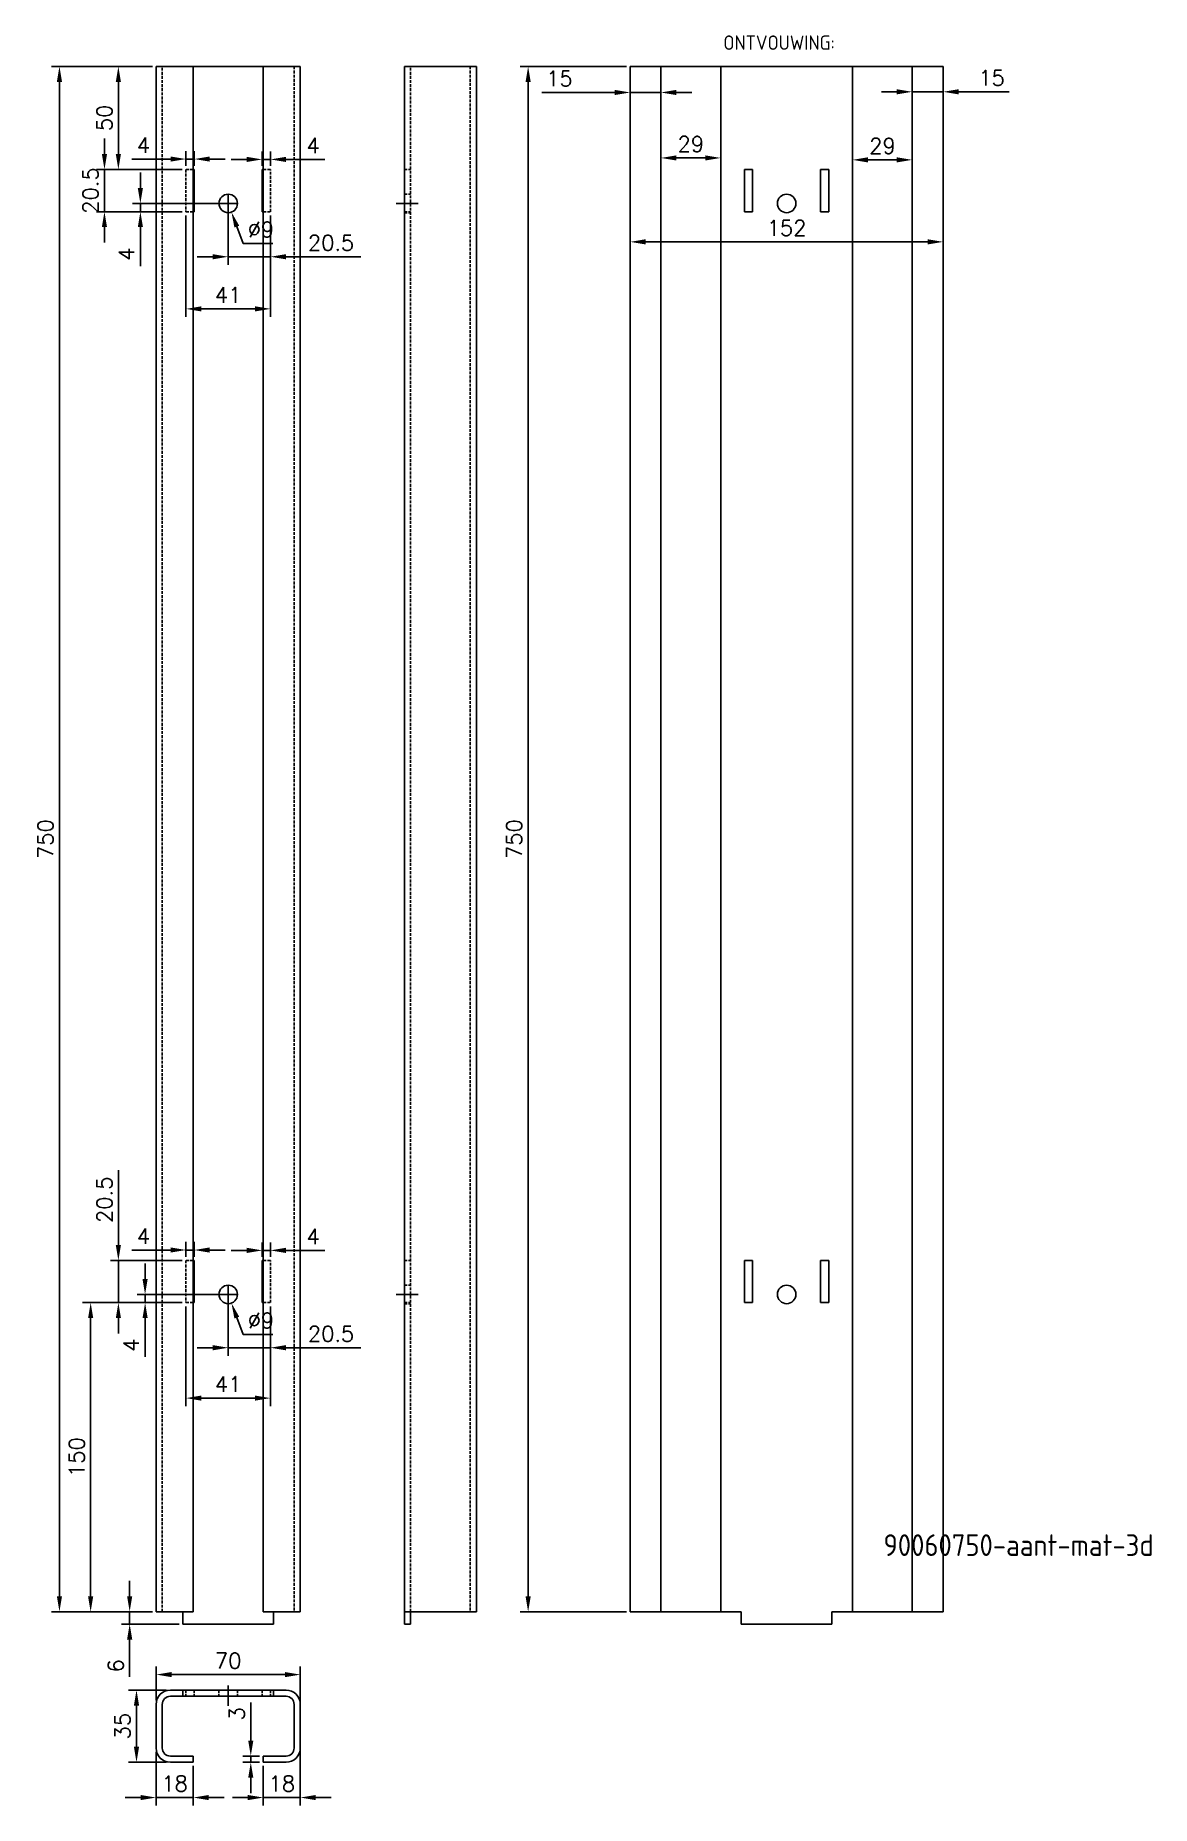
# Model space of a CAD drawing. Extents: x 3839 to 4381, y 406 to 1265.
import ezdxf

# ---------------------------------------------------------------- set-up
doc = ezdxf.new("R2010")
doc.units = 0
doc.linetypes.add('Aslijn', pattern=[28.575, 19.05, -3.175, 3.175, -3.175])
doc.linetypes.add('Streeplijn', pattern=[10, 7, -3])
doc.layers.get('DEFPOINTS').update_dxf_attribs({"linetype": 'CONTINUOUS'})
for name, color, linetype in [('50VOL', 13, 'CONTINUOUS'), ('70VOL', 5, 'CONTINUOUS'), ('7A', 4, 'Aslijn'), ('AM_3', 6, 'Streeplijn'), ('BRANDLIJN', 93, 'CONTINUOUS')]:
    doc.layers.add(name, color=color, linetype=linetype)
doc.styles.add('ROMANS', font='romans.shx')
doc.styles.get("Standard").update_dxf_attribs({"font": 'isocp.shx'})
doc.dimstyles.new('1_OP_03$0', dxfattribs={"dimscale": 3, "dimtxt": 2.5, "dimasz": 2.5, "dimexe": 1.3, "dimexo": 0.6, "dimgap": 1, "dimtad": 1, "dimdec": 1, "dimdsep": 46, "dimtxsty": 'ROMANS', "dimcen": -1.5, "dimclrd": 150, "dimclre": 150, "dimclrt": 5, "dimadec": 0, "dimazin": 0, "dimtfac": 1, "dimtdec": 1, "dimtmove": 0, "dimatfit": 3, "dimfxl": 0, "dimtolj": 1, "dimtzin": 0, "dimarcsym": 0})
doc.dimstyles.new('1_OP_03$3', dxfattribs={"dimscale": 3, "dimtxt": 2.5, "dimasz": 2.5, "dimexe": 1.3, "dimexo": 0.6, "dimgap": 1, "dimtad": 1, "dimtoh": 1, "dimdec": 1, "dimdsep": 46, "dimtxsty": 'ROMANS', "dimcen": -1.5, "dimclrd": 150, "dimclre": 150, "dimclrt": 5, "dimadec": 0, "dimazin": 0, "dimtfac": 1, "dimtdec": 1, "dimtofl": 0, "dimtmove": 0, "dimatfit": 0, "dimfxl": 0, "dimtolj": 1, "dimtzin": 0, "dimarcsym": 0})

# ---------------------------------------------------------------- blocks, each defined once
blk = doc.blocks.new('*D0')
at = {"layer": '70VOL', "color": 150, "lineweight": -2}
for p, q in [((3897.3, 457.2), (3897.3, 473.74)), ((3967.3, 457.2), (3967.3, 473.74)), ((3904.8, 469.84), (3959.8, 469.84))]:
    blk.add_line(p, q, dxfattribs=at)
at = {"layer": '70VOL', "color": 150}
for points in [[(3904.8, 471.09), (3904.8, 468.59), (3897.3, 469.84)], [(3959.8, 471.09), (3959.8, 468.59), (3967.3, 469.84)]]:
    blk.add_solid(points, dxfattribs=at)
at = {"layer": 'DEFPOINTS', "color": 0}
for p in [(3967.3, 469.84), (3897.3, 455.4), (3967.3, 455.4)]:
    blk.add_point(p, dxfattribs=at)
at = {"layer": '70VOL', "color": 5, "insert": (3932.3, 476.59), "char_height": 7.5, "attachment_point": 5, "style": 'ROMANS'}
blk.add_mtext('\\A1;70', dxfattribs=at)
blk = doc.blocks.new('*D1')
at = {"layer": '70VOL', "color": 150, "lineweight": -2}
for p, q in [((3902.4, 462.3), (3883.87, 462.3)), ((3887.77, 454.8), (3887.77, 434.8)), ((3902.4, 427.3), (3883.87, 427.3))]:
    blk.add_line(p, q, dxfattribs=at)
at = {"layer": '70VOL', "color": 150}
for points in [[(3886.52, 454.8), (3889.02, 454.8), (3887.77, 462.3)], [(3886.52, 434.8), (3889.02, 434.8), (3887.77, 427.3)]]:
    blk.add_solid(points, dxfattribs=at)
at = {"layer": 'DEFPOINTS', "color": 0}
for p in [(3904.2, 462.3), (3887.77, 427.3), (3904.2, 427.3)]:
    blk.add_point(p, dxfattribs=at)
at = {"layer": '70VOL', "color": 5, "insert": (3881.02, 444.8), "char_height": 7.5, "attachment_point": 5, "rotation": 90, "style": 'ROMANS'}
blk.add_mtext('\\A1;35', dxfattribs=at)
blk = doc.blocks.new('*D2')
at = {"layer": '70VOL', "color": 150, "lineweight": -2}
for p, q in [((3897.3, 432.4), (3897.3, 406.26)), ((3915.3, 425.5), (3915.3, 406.26)), ((3889.8, 410.16), (3882.3, 410.16)), ((3897.3, 410.16), (3915.3, 410.16)), ((3922.8, 410.16), (3930.3, 410.16))]:
    blk.add_line(p, q, dxfattribs=at)
at = {"layer": '70VOL', "color": 150}
for points in [[(3889.8, 411.41), (3889.8, 408.91), (3897.3, 410.16)], [(3922.8, 411.41), (3922.8, 408.91), (3915.3, 410.16)]]:
    blk.add_solid(points, dxfattribs=at)
at = {"layer": 'DEFPOINTS', "color": 0}
for p in [(3897.3, 434.2), (3915.3, 427.3), (3915.3, 410.16)]:
    blk.add_point(p, dxfattribs=at)
at = {"layer": '70VOL', "color": 5, "insert": (3906.3, 416.91), "char_height": 7.5, "attachment_point": 5, "style": 'ROMANS'}
blk.add_mtext('\\A1;18', dxfattribs=at)
blk = doc.blocks.new('*D3')
at = {"layer": '70VOL', "color": 150, "lineweight": -2}
for p, q in [((3967.3, 432.4), (3967.3, 406.26)), ((3949.3, 425.5), (3949.3, 406.26)), ((3941.8, 410.16), (3934.3, 410.16)), ((3949.3, 410.16), (3967.3, 410.16)), ((3974.8, 410.16), (3982.3, 410.16))]:
    blk.add_line(p, q, dxfattribs=at)
at = {"layer": '70VOL', "color": 150}
for points in [[(3941.8, 411.41), (3941.8, 408.91), (3949.3, 410.16)], [(3974.8, 411.41), (3974.8, 408.91), (3967.3, 410.16)]]:
    blk.add_solid(points, dxfattribs=at)
at = {"layer": 'DEFPOINTS', "color": 0}
for p in [(3967.3, 434.2), (3949.3, 427.3), (3967.3, 410.16)]:
    blk.add_point(p, dxfattribs=at)
at = {"layer": '70VOL', "color": 5, "insert": (3958.3, 416.91), "char_height": 7.5, "attachment_point": 5, "style": 'ROMANS'}
blk.add_mtext('\\A1;18', dxfattribs=at)
blk = doc.blocks.new('*D4')
at = {"layer": '70VOL', "color": 150, "lineweight": -2}
for p, q in [((3943.25, 437.8), (3943.25, 456.3)), ((3947.5, 430.3), (3939.35, 430.3)), ((3943.25, 427.3), (3943.25, 430.3)), ((3947.5, 427.3), (3939.35, 427.3)), ((3943.25, 419.8), (3943.25, 412.3))]:
    blk.add_line(p, q, dxfattribs=at)
at = {"layer": '70VOL', "color": 150}
for points in [[(3942, 437.8), (3944.5, 437.8), (3943.25, 430.3)], [(3942, 419.8), (3944.5, 419.8), (3943.25, 427.3)]]:
    blk.add_solid(points, dxfattribs=at)
at = {"layer": 'DEFPOINTS', "color": 0}
for p in [(3943.25, 430.3), (3949.3, 430.3), (3949.3, 427.3)]:
    blk.add_point(p, dxfattribs=at)
at = {"layer": '70VOL', "color": 5, "insert": (3936.5, 450.8), "char_height": 7.5, "attachment_point": 5, "rotation": 90, "style": 'ROMANS'}
blk.add_mtext('\\A1;3', dxfattribs=at)
blk = doc.blocks.new('*D5')
at = {"layer": '70VOL', "color": 150, "lineweight": -2}
for p, q in [((3932.3, 1179.35), (3932.3, 1188.35)), ((3927.8, 1183.85), (3936.8, 1183.85)), ((3936.47, 1172.6), (3939.5, 1164.41)), ((3939.5, 1164.41), (3953.93, 1164.41))]:
    blk.add_line(p, q, dxfattribs=at)
at = {"layer": '70VOL', "color": 150}
blk.add_solid([(3937.64, 1173.03), (3935.3, 1172.16), (3933.87, 1179.63)], dxfattribs=at)
at = {"layer": 'DEFPOINTS', "color": 0}
for p in [(3930.74, 1188.07), (3933.87, 1179.63)]:
    blk.add_point(p, dxfattribs=at)
at = {"layer": '70VOL', "color": 5, "insert": (3948.21, 1171.16), "char_height": 7.5, "attachment_point": 5, "style": 'ROMANS'}
blk.add_mtext('\\A1;∅9', dxfattribs=at)
blk = doc.blocks.new('*D6')
at = {"layer": '70VOL', "color": 150, "lineweight": -2}
for p, q in [((3932.3, 1182.05), (3932.3, 1154.08)), ((3952.8, 1178.05), (3952.8, 1154.08)), ((3924.8, 1157.98), (3917.3, 1157.98)), ((3932.3, 1157.98), (3952.8, 1157.98)), ((3960.3, 1157.98), (3996.66, 1157.98))]:
    blk.add_line(p, q, dxfattribs=at)
at = {"layer": '70VOL', "color": 150}
for points in [[(3924.8, 1159.23), (3924.8, 1156.73), (3932.3, 1157.98)], [(3960.3, 1159.23), (3960.3, 1156.73), (3952.8, 1157.98)]]:
    blk.add_solid(points, dxfattribs=at)
at = {"layer": 'DEFPOINTS', "color": 0}
for p in [(3932.3, 1183.85), (3952.8, 1179.85), (3952.8, 1157.98)]:
    blk.add_point(p, dxfattribs=at)
at = {"layer": '70VOL', "color": 5, "insert": (3982.23, 1164.73), "char_height": 7.5, "attachment_point": 5, "style": 'ROMANS'}
blk.add_mtext('\\A1;20.5', dxfattribs=at)
blk = doc.blocks.new('*D7')
at = {"layer": '70VOL', "color": 150, "lineweight": -2}
for p, q in [((3911.8, 1178.05), (3911.8, 1128.78)), ((3952.8, 1178.05), (3952.8, 1128.78)), ((3945.3, 1132.68), (3919.3, 1132.68))]:
    blk.add_line(p, q, dxfattribs=at)
at = {"layer": '70VOL', "color": 150}
for points in [[(3919.3, 1133.93), (3919.3, 1131.43), (3911.8, 1132.68)], [(3945.3, 1133.93), (3945.3, 1131.43), (3952.8, 1132.68)]]:
    blk.add_solid(points, dxfattribs=at)
at = {"layer": 'DEFPOINTS', "color": 0}
for p in [(3911.8, 1179.85), (3952.8, 1179.85), (3911.8, 1132.68)]:
    blk.add_point(p, dxfattribs=at)
at = {"layer": '70VOL', "color": 5, "insert": (3932.3, 1139.43), "char_height": 7.5, "attachment_point": 5, "style": 'ROMANS'}
blk.add_mtext('\\A1;41', dxfattribs=at)
blk = doc.blocks.new('*D8')
at = {"layer": '70VOL', "color": 150, "lineweight": -2}
for p, q in [((3904.3, 1205.4), (3885.45, 1205.4)), ((3911.8, 1202.15), (3911.8, 1209.3)), ((3915.8, 1205.4), (3911.8, 1205.4)), ((3915.8, 1202.15), (3915.8, 1209.3)), ((3923.3, 1205.4), (3930.8, 1205.4))]:
    blk.add_line(p, q, dxfattribs=at)
at = {"layer": '70VOL', "color": 150}
for points in [[(3904.3, 1206.65), (3904.3, 1204.15), (3911.8, 1205.4)], [(3923.3, 1206.65), (3923.3, 1204.15), (3915.8, 1205.4)]]:
    blk.add_solid(points, dxfattribs=at)
at = {"layer": 'DEFPOINTS', "color": 0}
for p in [(3911.8, 1205.4), (3911.8, 1200.35), (3915.8, 1200.35)]:
    blk.add_point(p, dxfattribs=at)
at = {"layer": '70VOL', "color": 5, "insert": (3891.13, 1212.15), "char_height": 7.5, "attachment_point": 5, "style": 'ROMANS'}
blk.add_mtext('\\A1;4', dxfattribs=at)
blk = doc.blocks.new('*D9')
at = {"layer": '70VOL', "color": 150, "lineweight": -2}
for p, q in [((3941.3, 1205.22), (3933.8, 1205.22)), ((3948.8, 1202.15), (3948.8, 1209.12)), ((3948.8, 1205.22), (3952.8, 1205.22)), ((3952.8, 1202.15), (3952.8, 1209.12)), ((3960.3, 1205.22), (3979.16, 1205.22))]:
    blk.add_line(p, q, dxfattribs=at)
at = {"layer": '70VOL', "color": 150}
for points in [[(3941.3, 1206.47), (3941.3, 1203.97), (3948.8, 1205.22)], [(3960.3, 1206.47), (3960.3, 1203.97), (3952.8, 1205.22)]]:
    blk.add_solid(points, dxfattribs=at)
at = {"layer": 'DEFPOINTS', "color": 0}
for p in [(3952.8, 1205.22), (3948.8, 1200.35), (3952.8, 1200.35)]:
    blk.add_point(p, dxfattribs=at)
at = {"layer": '70VOL', "color": 5, "insert": (3973.48, 1211.97), "char_height": 7.5, "attachment_point": 5, "style": 'ROMANS'}
blk.add_mtext('\\A1;4', dxfattribs=at)
blk = doc.blocks.new('*D10')
at = {"layer": '70VOL', "color": 150, "lineweight": -2}
for p, q in [((3872.22, 1207.85), (3872.22, 1215.35)), ((3910, 1200.35), (3868.32, 1200.35)), ((3872.22, 1179.85), (3872.22, 1200.35)), ((3910, 1179.85), (3868.32, 1179.85)), ((3872.22, 1172.35), (3872.22, 1164.85))]:
    blk.add_line(p, q, dxfattribs=at)
at = {"layer": '70VOL', "color": 150}
for points in [[(3870.97, 1207.85), (3873.47, 1207.85), (3872.22, 1200.35)], [(3870.97, 1172.35), (3873.47, 1172.35), (3872.22, 1179.85)]]:
    blk.add_solid(points, dxfattribs=at)
at = {"layer": 'DEFPOINTS', "color": 0}
for p in [(3872.22, 1200.35), (3911.8, 1200.35), (3911.8, 1179.85)]:
    blk.add_point(p, dxfattribs=at)
at = {"layer": '70VOL', "color": 5, "insert": (3865.47, 1190.1), "char_height": 7.5, "attachment_point": 5, "rotation": 90, "style": 'ROMANS'}
blk.add_mtext('\\A1;20.5', dxfattribs=at)
blk = doc.blocks.new('*D11')
at = {"layer": '70VOL', "color": 150, "lineweight": -2}
for p, q in [((3889.65, 1191.35), (3889.65, 1198.85)), ((3930.5, 1183.85), (3885.75, 1183.85)), ((3910, 1179.85), (3885.75, 1179.85)), ((3889.65, 1183.85), (3889.65, 1179.85)), ((3889.65, 1172.35), (3889.65, 1153.49))]:
    blk.add_line(p, q, dxfattribs=at)
at = {"layer": '70VOL', "color": 150}
for points in [[(3888.4, 1191.35), (3890.9, 1191.35), (3889.65, 1183.85)], [(3888.4, 1172.35), (3890.9, 1172.35), (3889.65, 1179.85)]]:
    blk.add_solid(points, dxfattribs=at)
at = {"layer": 'DEFPOINTS', "color": 0}
for p in [(3889.65, 1179.85), (3911.8, 1179.85), (3932.3, 1183.85)]:
    blk.add_point(p, dxfattribs=at)
at = {"layer": '70VOL', "color": 5, "insert": (3882.9, 1159.17), "char_height": 7.5, "attachment_point": 5, "rotation": 90, "style": 'ROMANS'}
blk.add_mtext('\\A1;4', dxfattribs=at)
blk = doc.blocks.new('*D12')
at = {"layer": '70VOL', "color": 150, "lineweight": -2}
for p, q in [((3927.8, 654.35), (3936.8, 654.35)), ((3932.3, 649.85), (3932.3, 658.85)), ((3936.47, 643.1), (3939.5, 634.91)), ((3939.5, 634.91), (3953.93, 634.91))]:
    blk.add_line(p, q, dxfattribs=at)
at = {"layer": '70VOL', "color": 150}
blk.add_solid([(3937.64, 643.53), (3935.3, 642.66), (3933.87, 650.13)], dxfattribs=at)
at = {"layer": 'DEFPOINTS', "color": 0}
for p in [(3930.74, 658.57), (3933.87, 650.13)]:
    blk.add_point(p, dxfattribs=at)
at = {"layer": '70VOL', "color": 5, "insert": (3948.21, 641.66), "char_height": 7.5, "attachment_point": 5, "style": 'ROMANS'}
blk.add_mtext('\\A1;∅9', dxfattribs=at)
blk = doc.blocks.new('*D13')
at = {"layer": '70VOL', "color": 150, "lineweight": -2}
for p, q in [((3932.3, 652.55), (3932.3, 624.58)), ((3952.8, 648.55), (3952.8, 624.58)), ((3924.8, 628.48), (3917.3, 628.48)), ((3932.3, 628.48), (3952.8, 628.48)), ((3960.3, 628.48), (3996.66, 628.48))]:
    blk.add_line(p, q, dxfattribs=at)
at = {"layer": '70VOL', "color": 150}
for points in [[(3924.8, 629.73), (3924.8, 627.23), (3932.3, 628.48)], [(3960.3, 629.73), (3960.3, 627.23), (3952.8, 628.48)]]:
    blk.add_solid(points, dxfattribs=at)
at = {"layer": 'DEFPOINTS', "color": 0}
for p in [(3932.3, 654.35), (3952.8, 650.35), (3952.8, 628.48)]:
    blk.add_point(p, dxfattribs=at)
at = {"layer": '70VOL', "color": 5, "insert": (3982.23, 635.23), "char_height": 7.5, "attachment_point": 5, "style": 'ROMANS'}
blk.add_mtext('\\A1;20.5', dxfattribs=at)
blk = doc.blocks.new('*D14')
at = {"layer": '70VOL', "color": 150, "lineweight": -2}
for p, q in [((3911.8, 648.55), (3911.8, 600.13)), ((3952.8, 648.55), (3952.8, 600.13)), ((3945.3, 604.03), (3919.3, 604.03))]:
    blk.add_line(p, q, dxfattribs=at)
at = {"layer": '70VOL', "color": 150}
for points in [[(3919.3, 605.28), (3919.3, 602.78), (3911.8, 604.03)], [(3945.3, 605.28), (3945.3, 602.78), (3952.8, 604.03)]]:
    blk.add_solid(points, dxfattribs=at)
at = {"layer": 'DEFPOINTS', "color": 0}
for p in [(3911.8, 650.35), (3952.8, 650.35), (3911.8, 604.03)]:
    blk.add_point(p, dxfattribs=at)
at = {"layer": '70VOL', "color": 5, "insert": (3932.3, 610.78), "char_height": 7.5, "attachment_point": 5, "style": 'ROMANS'}
blk.add_mtext('\\A1;41', dxfattribs=at)
blk = doc.blocks.new('*D15')
at = {"layer": '70VOL', "color": 150, "lineweight": -2}
for p, q in [((3911.8, 672.65), (3911.8, 679.8)), ((3915.8, 672.65), (3915.8, 679.8)), ((3904.3, 675.9), (3885.45, 675.9)), ((3915.8, 675.9), (3911.8, 675.9)), ((3923.3, 675.9), (3930.8, 675.9))]:
    blk.add_line(p, q, dxfattribs=at)
at = {"layer": '70VOL', "color": 150}
for points in [[(3904.3, 677.15), (3904.3, 674.65), (3911.8, 675.9)], [(3923.3, 677.15), (3923.3, 674.65), (3915.8, 675.9)]]:
    blk.add_solid(points, dxfattribs=at)
at = {"layer": 'DEFPOINTS', "color": 0}
for p in [(3911.8, 675.9), (3911.8, 670.85), (3915.8, 670.85)]:
    blk.add_point(p, dxfattribs=at)
at = {"layer": '70VOL', "color": 5, "insert": (3891.13, 682.65), "char_height": 7.5, "attachment_point": 5, "style": 'ROMANS'}
blk.add_mtext('\\A1;4', dxfattribs=at)
blk = doc.blocks.new('*D16')
at = {"layer": '70VOL', "color": 150, "lineweight": -2}
for p, q in [((3948.8, 672.65), (3948.8, 679.62)), ((3952.8, 672.65), (3952.8, 679.62)), ((3941.3, 675.72), (3933.8, 675.72)), ((3948.8, 675.72), (3952.8, 675.72)), ((3960.3, 675.72), (3979.16, 675.72))]:
    blk.add_line(p, q, dxfattribs=at)
at = {"layer": '70VOL', "color": 150}
for points in [[(3941.3, 676.97), (3941.3, 674.47), (3948.8, 675.72)], [(3960.3, 676.97), (3960.3, 674.47), (3952.8, 675.72)]]:
    blk.add_solid(points, dxfattribs=at)
at = {"layer": 'DEFPOINTS', "color": 0}
for p in [(3948.8, 670.85), (3952.8, 675.72), (3952.8, 670.85)]:
    blk.add_point(p, dxfattribs=at)
at = {"layer": '70VOL', "color": 5, "insert": (3973.48, 682.47), "char_height": 7.5, "attachment_point": 5, "style": 'ROMANS'}
blk.add_mtext('\\A1;4', dxfattribs=at)
blk = doc.blocks.new('*D17')
at = {"layer": '70VOL', "color": 150, "lineweight": -2}
for p, q in [((3878.97, 678.35), (3878.97, 714.71)), ((3910, 670.85), (3875.07, 670.85)), ((3878.97, 650.35), (3878.97, 670.85)), ((3910, 650.35), (3875.07, 650.35)), ((3878.97, 642.85), (3878.97, 635.35))]:
    blk.add_line(p, q, dxfattribs=at)
at = {"layer": '70VOL', "color": 150}
for points in [[(3877.72, 678.35), (3880.22, 678.35), (3878.97, 670.85)], [(3877.72, 642.85), (3880.22, 642.85), (3878.97, 650.35)]]:
    blk.add_solid(points, dxfattribs=at)
at = {"layer": 'DEFPOINTS', "color": 0}
for p in [(3878.97, 670.85), (3911.8, 670.85), (3911.8, 650.35)]:
    blk.add_point(p, dxfattribs=at)
at = {"layer": '70VOL', "color": 5, "insert": (3872.22, 700.28), "char_height": 7.5, "attachment_point": 5, "rotation": 90, "style": 'ROMANS'}
blk.add_mtext('\\A1;20.5', dxfattribs=at)
blk = doc.blocks.new('*D18')
at = {"layer": '70VOL', "color": 150, "lineweight": -2}
for p, q in [((3891.94, 661.85), (3891.94, 669.35)), ((3930.5, 654.35), (3888.04, 654.35)), ((3891.94, 654.35), (3891.94, 650.35)), ((3910, 650.35), (3888.04, 650.35)), ((3891.94, 642.85), (3891.94, 623.99))]:
    blk.add_line(p, q, dxfattribs=at)
at = {"layer": '70VOL', "color": 150}
for points in [[(3890.69, 661.85), (3893.19, 661.85), (3891.94, 654.35)], [(3890.69, 642.85), (3893.19, 642.85), (3891.94, 650.35)]]:
    blk.add_solid(points, dxfattribs=at)
at = {"layer": 'DEFPOINTS', "color": 0}
for p in [(3932.3, 654.35), (3891.94, 650.35), (3911.8, 650.35)]:
    blk.add_point(p, dxfattribs=at)
at = {"layer": '70VOL', "color": 5, "insert": (3885.19, 629.67), "char_height": 7.5, "attachment_point": 5, "rotation": 90, "style": 'ROMANS'}
blk.add_mtext('\\A1;4', dxfattribs=at)
blk = doc.blocks.new('*D19')
at = {"layer": '70VOL', "color": 150, "lineweight": -2}
for p, q in [((3884.45, 507.85), (3884.45, 515.35)), ((3895.5, 500.35), (3880.55, 500.35)), ((3884.45, 500.35), (3884.45, 494.35)), ((3908.5, 494.35), (3880.55, 494.35)), ((3884.45, 486.85), (3884.45, 468.71))]:
    blk.add_line(p, q, dxfattribs=at)
at = {"layer": '70VOL', "color": 150}
for points in [[(3883.2, 507.85), (3885.7, 507.85), (3884.45, 500.35)], [(3883.2, 486.85), (3885.7, 486.85), (3884.45, 494.35)]]:
    blk.add_solid(points, dxfattribs=at)
at = {"layer": 'DEFPOINTS', "color": 0}
for p in [(3897.3, 500.35), (3884.45, 494.35), (3910.3, 494.35)]:
    blk.add_point(p, dxfattribs=at)
at = {"layer": '70VOL', "color": 5, "insert": (3877.7, 474.03), "char_height": 7.5, "attachment_point": 5, "rotation": 90, "style": 'ROMANS'}
blk.add_mtext('\\A1;6', dxfattribs=at)
blk = doc.blocks.new('*D20')
at = {"layer": '70VOL', "color": 150, "lineweight": -2}
for p, q in [((3895.5, 1250.35), (3846.46, 1250.35)), ((3850.36, 507.85), (3850.36, 1242.85)), ((3895.5, 500.35), (3846.46, 500.35))]:
    blk.add_line(p, q, dxfattribs=at)
at = {"layer": '70VOL', "color": 150}
for points in [[(3849.11, 1242.85), (3851.61, 1242.85), (3850.36, 1250.35)], [(3849.11, 507.85), (3851.61, 507.85), (3850.36, 500.35)]]:
    blk.add_solid(points, dxfattribs=at)
at = {"layer": 'DEFPOINTS', "color": 0}
for p in [(3850.36, 1250.35), (3897.3, 1250.35), (3897.3, 500.35)]:
    blk.add_point(p, dxfattribs=at)
at = {"layer": '70VOL', "color": 5, "insert": (3843.61, 875.35), "char_height": 7.5, "attachment_point": 5, "rotation": 90, "style": 'ROMANS'}
blk.add_mtext('\\A1;750', dxfattribs=at)
blk = doc.blocks.new('*D21')
at = {"layer": '70VOL', "color": 150, "lineweight": -2}
for p, q in [((3910, 650.35), (3861.61, 650.35)), ((3865.51, 507.85), (3865.51, 642.85)), ((3895.5, 500.35), (3861.61, 500.35))]:
    blk.add_line(p, q, dxfattribs=at)
at = {"layer": '70VOL', "color": 150}
for points in [[(3864.26, 642.85), (3866.76, 642.85), (3865.51, 650.35)], [(3864.26, 507.85), (3866.76, 507.85), (3865.51, 500.35)]]:
    blk.add_solid(points, dxfattribs=at)
at = {"layer": 'DEFPOINTS', "color": 0}
for p in [(3865.51, 650.35), (3911.8, 650.35), (3897.3, 500.35)]:
    blk.add_point(p, dxfattribs=at)
at = {"layer": '70VOL', "color": 5, "insert": (3858.76, 575.35), "char_height": 7.5, "attachment_point": 5, "rotation": 90, "style": 'ROMANS'}
blk.add_mtext('\\A1;150', dxfattribs=at)
blk = doc.blocks.new('*D22')
at = {"layer": '70VOL', "color": 150, "lineweight": -2}
for p, q in [((3895.5, 1250.35), (3875.07, 1250.35)), ((3878.97, 1207.85), (3878.97, 1242.85)), ((3910, 1200.35), (3875.07, 1200.35))]:
    blk.add_line(p, q, dxfattribs=at)
at = {"layer": '70VOL', "color": 150}
for points in [[(3877.72, 1242.85), (3880.22, 1242.85), (3878.97, 1250.35)], [(3877.72, 1207.85), (3880.22, 1207.85), (3878.97, 1200.35)]]:
    blk.add_solid(points, dxfattribs=at)
at = {"layer": 'DEFPOINTS', "color": 0}
for p in [(3878.97, 1250.35), (3897.3, 1250.35), (3911.8, 1200.35)]:
    blk.add_point(p, dxfattribs=at)
at = {"layer": '70VOL', "color": 5, "insert": (3872.22, 1225.35), "char_height": 7.5, "attachment_point": 5, "rotation": 90, "style": 'ROMANS'}
blk.add_mtext('\\A1;50', dxfattribs=at)
blk = doc.blocks.new('*D23')
at = {"layer": '70VOL', "color": 150, "lineweight": -2}
for p, q in [((4127.38, 1248.55), (4127.38, 1233.81)), ((4142.38, 1248.55), (4142.38, 1233.81)), ((4119.88, 1237.71), (4084.53, 1237.71)), ((4142.38, 1237.71), (4127.38, 1237.71)), ((4149.88, 1237.71), (4157.38, 1237.71))]:
    blk.add_line(p, q, dxfattribs=at)
at = {"layer": '70VOL', "color": 150}
for points in [[(4119.88, 1238.96), (4119.88, 1236.46), (4127.38, 1237.71)], [(4149.88, 1238.96), (4149.88, 1236.46), (4142.38, 1237.71)]]:
    blk.add_solid(points, dxfattribs=at)
at = {"layer": 'DEFPOINTS', "color": 0}
for p in [(4127.38, 1250.35), (4142.38, 1250.35), (4142.38, 1237.71)]:
    blk.add_point(p, dxfattribs=at)
at = {"layer": '70VOL', "color": 5, "insert": (4093.07, 1244.46), "char_height": 7.5, "attachment_point": 5, "style": 'ROMANS'}
blk.add_mtext('\\A1;15', dxfattribs=at)
blk = doc.blocks.new('*D25')
at = {"layer": '70VOL', "color": 150, "lineweight": -2}
for p, q in [((4264.39, 1248.55), (4264.39, 1234.13)), ((4279.4, 1248.55), (4279.4, 1234.13)), ((4256.89, 1238.03), (4249.39, 1238.03)), ((4264.39, 1238.03), (4279.4, 1238.03)), ((4286.9, 1238.03), (4311.47, 1238.03))]:
    blk.add_line(p, q, dxfattribs=at)
at = {"layer": '70VOL', "color": 150}
for points in [[(4256.89, 1239.28), (4256.89, 1236.78), (4264.39, 1238.03)], [(4286.9, 1239.28), (4286.9, 1236.78), (4279.4, 1238.03)]]:
    blk.add_solid(points, dxfattribs=at)
at = {"layer": 'DEFPOINTS', "color": 0}
for p in [(4264.39, 1250.35), (4279.4, 1250.35), (4264.39, 1238.03)]:
    blk.add_point(p, dxfattribs=at)
at = {"layer": '70VOL', "color": 5, "insert": (4302.93, 1244.78), "char_height": 7.5, "attachment_point": 5, "style": 'ROMANS'}
blk.add_mtext('\\A1;15', dxfattribs=at)
blk = doc.blocks.new('*D27')
at = {"layer": '70VOL', "color": 150, "lineweight": -2}
for p, q in [((4127.38, 1248.55), (4127.38, 1161.31)), ((4279.4, 1248.55), (4279.4, 1161.31)), ((4271.9, 1165.21), (4134.88, 1165.21))]:
    blk.add_line(p, q, dxfattribs=at)
at = {"layer": '70VOL', "color": 150}
for points in [[(4134.88, 1166.46), (4134.88, 1163.96), (4127.38, 1165.21)], [(4271.9, 1166.46), (4271.9, 1163.96), (4279.4, 1165.21)]]:
    blk.add_solid(points, dxfattribs=at)
at = {"layer": 'DEFPOINTS', "color": 0}
for p in [(4127.38, 1250.35), (4279.4, 1250.35), (4127.38, 1165.21)]:
    blk.add_point(p, dxfattribs=at)
at = {"layer": '70VOL', "color": 5, "insert": (4203.39, 1171.96), "char_height": 7.5, "attachment_point": 5, "style": 'ROMANS'}
blk.add_mtext('\\A1;152', dxfattribs=at)
blk = doc.blocks.new('*D28')
at = {"layer": '70VOL', "color": 150, "lineweight": -2}
for p, q in [((4125.58, 1250.35), (4074, 1250.35)), ((4077.9, 1242.85), (4077.9, 507.85)), ((4125.58, 500.35), (4074, 500.35))]:
    blk.add_line(p, q, dxfattribs=at)
at = {"layer": '70VOL', "color": 150}
for points in [[(4076.65, 1242.85), (4079.15, 1242.85), (4077.9, 1250.35)], [(4076.65, 507.85), (4079.15, 507.85), (4077.9, 500.35)]]:
    blk.add_solid(points, dxfattribs=at)
at = {"layer": 'DEFPOINTS', "color": 0}
for p in [(4127.38, 1250.35), (4077.9, 500.35), (4127.38, 500.35)]:
    blk.add_point(p, dxfattribs=at)
at = {"layer": '70VOL', "color": 5, "insert": (4071.15, 875.35), "char_height": 7.5, "attachment_point": 5, "rotation": 90, "style": 'ROMANS'}
blk.add_mtext('\\A1;750', dxfattribs=at)
blk = doc.blocks.new('*D32')
at = {"layer": '70VOL', "color": 150, "lineweight": -2}
for p, q in [((4142.38, 1246.75), (4142.38, 1202.03)), ((4171.39, 1248.55), (4171.39, 1202.03)), ((4149.88, 1205.93), (4163.89, 1205.93))]:
    blk.add_line(p, q, dxfattribs=at)
at = {"layer": '70VOL', "color": 150}
for points in [[(4149.88, 1207.18), (4149.88, 1204.68), (4142.38, 1205.93)], [(4163.89, 1207.18), (4163.89, 1204.68), (4171.39, 1205.93)]]:
    blk.add_solid(points, dxfattribs=at)
at = {"layer": 'DEFPOINTS', "color": 0}
for p in [(4142.38, 1248.55), (4171.39, 1250.35), (4171.39, 1205.93)]:
    blk.add_point(p, dxfattribs=at)
at = {"layer": '70VOL', "color": 5, "insert": (4156.88, 1212.68), "char_height": 7.5, "attachment_point": 5, "style": 'ROMANS'}
blk.add_mtext('\\A1;29', dxfattribs=at)
blk = doc.blocks.new('*D33')
at = {"layer": '70VOL', "color": 150, "lineweight": -2}
for p, q in [((4235.39, 1248.55), (4235.39, 1201.1)), ((4264.39, 1246.75), (4264.39, 1201.1)), ((4242.89, 1205), (4256.89, 1205))]:
    blk.add_line(p, q, dxfattribs=at)
at = {"layer": '70VOL', "color": 150}
for points in [[(4242.89, 1206.25), (4242.89, 1203.75), (4235.39, 1205)], [(4256.89, 1206.25), (4256.89, 1203.75), (4264.39, 1205)]]:
    blk.add_solid(points, dxfattribs=at)
at = {"layer": 'DEFPOINTS', "color": 0}
for p in [(4235.39, 1250.35), (4264.39, 1248.55), (4264.39, 1205)]:
    blk.add_point(p, dxfattribs=at)
at = {"layer": '70VOL', "color": 5, "insert": (4249.89, 1211.75), "char_height": 7.5, "attachment_point": 5, "style": 'ROMANS'}
blk.add_mtext('\\A1;29', dxfattribs=at)

msp = doc.modelspace()

# ---------------------------------------------------------------- linework, layer by layer
at = {"layer": '50VOL', "ltscale": 0.2}
for p, q in [((3897.3, 1250.35), (3897.3, 500.35)), ((3900.31, 1250.35), (3897.3, 1250.35)), ((3915.3, 1250.35), (3900.31, 1250.35)), ((3949.3, 1250.35), (3915.3, 1250.35)), ((3915.3, 500.35), (3915.3, 1250.35)), ((3964.3, 1250.35), (3949.3, 1250.35)), ((3949.3, 1250.35), (3949.3, 500.35)), ((3964.3, 1250.35), (3967.3, 1250.35)), ((3967.3, 500.35), (3967.3, 1250.35)), ((4017.82, 1250.35), (4017.82, 500.35)), ((4020.82, 1250.35), (4017.82, 1250.35)), ((4049.82, 1250.35), (4020.82, 1250.35)), ((4052.82, 1250.35), (4049.82, 1250.35)), ((4052.82, 500.35), (4052.82, 1250.35)), ((4127.38, 500.35), (4127.38, 1250.35)), ((4127.38, 1250.35), (4279.4, 1250.35)), ((4127.38, 1250.35), (4279.4, 1250.35)), ((4142.38, 500.35), (4142.38, 1250.35)), ((4171.39, 500.35), (4171.39, 1250.35)), ((4235.39, 1250.35), (4235.39, 500.35)), ((4264.39, 1250.35), (4264.39, 500.35)), ((4279.4, 1250.35), (4279.4, 500.35)), ((3915.8, 1200.35), (3915.3, 1200.35)), ((3915.8, 1179.85), (3915.8, 1200.35)), ((3948.8, 1200.38), (3948.8, 1179.85)), ((3949.3, 1200.38), (3948.8, 1200.38)), ((4186.89, 1200.38), (4182.89, 1200.38)), ((4182.89, 1200.38), (4182.89, 1179.85)), ((4186.89, 1179.85), (4186.89, 1200.38)), ((4223.89, 1200.35), (4219.89, 1200.35)), ((4219.89, 1200.35), (4219.89, 1179.85)), ((4223.89, 1179.85), (4223.89, 1200.35)), ((3915.3, 1179.85), (3915.8, 1179.85)), ((3948.8, 1179.85), (3949.3, 1179.85)), ((4182.89, 1179.85), (4186.89, 1179.85)), ((4219.89, 1179.85), (4223.89, 1179.85)), ((3915.8, 670.85), (3915.3, 670.85)), ((3915.8, 650.35), (3915.8, 670.85)), ((3949.3, 670.85), (3948.8, 670.85)), ((3948.8, 670.85), (3948.8, 650.35)), ((4182.89, 670.85), (4182.89, 650.35)), ((4186.89, 670.85), (4182.89, 670.85)), ((4186.89, 650.35), (4186.89, 670.85)), ((4223.89, 670.85), (4219.89, 670.85)), ((4219.89, 670.85), (4219.89, 650.35)), ((4223.89, 650.35), (4223.89, 670.85)), ((3915.3, 650.35), (3915.8, 650.35)), ((3948.8, 650.35), (3949.3, 650.35)), ((4182.89, 650.35), (4186.89, 650.35)), ((4219.89, 650.35), (4223.89, 650.35)), ((3900.31, 500.35), (3897.3, 500.35)), ((3900.31, 500.35), (3915.3, 500.35)), ((3910.3, 500.35), (3910.3, 494.35)), ((3949.3, 500.35), (3964.3, 500.35)), ((3954.3, 494.35), (3954.3, 500.35)), ((3964.3, 500.35), (3967.3, 500.35)), ((4020.82, 500.35), (4017.82, 500.35)), ((4017.82, 494.35), (4017.82, 500.35)), ((4020.82, 500.35), (4049.82, 500.35)), ((4020.82, 500.35), (4020.82, 494.35)), ((4052.82, 500.35), (4049.82, 500.35)), ((4181.39, 500.35), (4127.38, 500.35)), ((4181.39, 494.35), (4181.39, 500.35)), ((4279.4, 500.35), (4225.39, 500.35)), ((4225.39, 500.35), (4225.39, 494.35)), ((3910.3, 494.35), (3954.3, 494.35)), ((4017.82, 494.35), (4020.82, 494.35)), ((4225.39, 494.35), (4181.39, 494.35)), ((3897.3, 455.4), (3897.3, 434.2)), ((3900.3, 455.4), (3900.3, 434.2)), ((3910.3, 462.3), (3904.2, 462.3)), ((3904.2, 459.3), (3910.3, 459.3)), ((3954.3, 462.3), (3910.3, 462.3)), ((3910.3, 462.3), (3910.3, 459.3)), ((3910.3, 459.3), (3954.3, 459.3)), ((3960.4, 462.3), (3954.3, 462.3)), ((3954.3, 462.3), (3954.3, 459.3)), ((3954.3, 459.3), (3960.4, 459.3)), ((3964.3, 434.2), (3964.3, 455.4)), ((3967.3, 434.2), (3967.3, 455.4)), ((3904.2, 430.3), (3915.3, 430.3)), ((3915.3, 430.3), (3915.3, 427.3)), ((3949.3, 430.3), (3960.4, 430.3)), ((3949.3, 430.3), (3949.3, 427.3)), ((3904.2, 427.3), (3915.3, 427.3)), ((3949.3, 427.3), (3960.4, 427.3))]:
    msp.add_line(p, q, dxfattribs=at)
for centre in [(3932.3, 1183.85), (4203.39, 1183.85), (3932.3, 654.35), (4203.39, 654.35)]:
    msp.add_circle(centre, 4.5, dxfattribs=at)
for centre, radius, start, end in [((3904.2, 455.4), 6.9, 90, 180), ((3904.2, 455.4), 3.9, 90, 180), ((3960.4, 455.4), 6.9, 0, 90), ((3960.4, 455.4), 3.9, 0, 90), ((3904.2, 434.2), 6.9, 180, 270), ((3904.2, 434.2), 3.9, 180, 270), ((3960.4, 434.2), 3.9, 270, 0), ((3960.4, 434.2), 6.9, 270, 0)]:
    msp.add_arc(centre, radius, start, end, dxfattribs=at)
at = {"layer": '7A'}
for p, q in [((4013.86, 1183.85), (4024.58, 1183.85)), ((4013.86, 654.35), (4024.58, 654.35)), ((3932.3, 464.49), (3932.3, 454.72))]:
    msp.add_line(p, q, dxfattribs=at)
at = {"layer": 'AM_3', "ltscale": 0.2}
for p, q in [((3900.3, 500.35), (3900.3, 1250.35)), ((3964.3, 1250.35), (3964.3, 500.35)), ((4020.82, 500.35), (4020.82, 1250.35)), ((4049.82, 1250.35), (4049.82, 500.35)), ((3911.8, 1200.35), (3911.8, 1179.85)), ((3915.3, 1200.35), (3911.8, 1200.35)), ((3952.8, 1200.38), (3949.3, 1200.38)), ((3952.8, 1179.85), (3952.8, 1200.38)), ((4017.82, 1200.38), (4020.82, 1200.38)), ((4017.82, 1200.35), (4020.82, 1200.35)), ((4017.82, 1188.35), (4020.82, 1188.35)), ((3911.8, 1179.85), (3915.3, 1179.85)), ((3949.3, 1179.85), (3952.8, 1179.85)), ((4017.82, 1179.85), (4020.82, 1179.85)), ((4017.82, 1179.35), (4020.82, 1179.35)), ((3911.8, 670.85), (3911.8, 650.35)), ((3915.3, 670.85), (3911.8, 670.85)), ((3952.8, 670.85), (3949.3, 670.85)), ((3952.8, 650.35), (3952.8, 670.85)), ((4017.82, 670.85), (4020.82, 670.85)), ((4017.82, 658.85), (4020.82, 658.85)), ((3911.8, 650.35), (3915.3, 650.35)), ((3949.3, 650.35), (3952.8, 650.35)), ((4017.82, 650.35), (4020.82, 650.35)), ((4017.82, 649.85), (4020.82, 649.85)), ((3911.8, 462.3), (3911.8, 459.3)), ((3915.8, 462.3), (3915.8, 459.3)), ((3927.8, 462.3), (3927.8, 459.3)), ((3936.8, 462.3), (3936.8, 459.3)), ((3948.8, 462.3), (3948.8, 459.3)), ((3952.8, 462.3), (3952.8, 459.3))]:
    msp.add_line(p, q, dxfattribs=at)

# ---------------------------------------------------------------- texts
at = {"layer": '70VOL', "ltscale": 0.2}
msp.add_text('ONTVOUWING:', height=7, dxfattribs=at).set_placement((4172.7, 1258.39, 10.81))
at = {"layer": 'BRANDLIJN', "ltscale": 0.2}
msp.add_text('90060750-aant-mat-3d', height=10.5, dxfattribs=at).set_placement((4250.41, 527.42, 16.21))

# ---------------------------------------------------------------- dimensions: what is measured, and where the dimension line sits
at = {"layer": '70VOL'}
for base, p1, p2, picture, middle in [((3850.36, 1250.35), (3897.3, 500.35), (3897.3, 1250.35), '*D20', (3843.61, 875.35)), ((3878.97, 1250.35), (3911.8, 1200.35), (3897.3, 1250.35), '*D22', (3872.22, 1225.35)), ((4077.9, 500.35), (4127.38, 1250.35), (4127.38, 500.35), '*D28', (4071.15, 875.35)), ((3878.97, 670.85), (3911.8, 650.35), (3911.8, 670.85), '*D17', (3872.22, 700.28)), ((3891.94, 650.35), (3932.3, 654.35), (3911.8, 650.35), '*D18', (3885.19, 629.67)), ((3865.51, 650.35), (3897.3, 500.35), (3911.8, 650.35), '*D21', (3858.76, 575.35)), ((3884.45, 494.35), (3897.3, 500.35), (3910.3, 494.35), '*D19', (3877.7, 474.03)), ((3887.77, 427.3), (3904.2, 462.3), (3904.2, 427.3), '*D1', (3881.02, 444.8)), ((3943.25, 430.3), (3949.3, 427.3), (3949.3, 430.3), '*D4', (3936.5, 450.8))]:
    dim = msp.add_linear_dim(base=base, p1=p1, p2=p2, angle=90, dimstyle='1_OP_03$0', dxfattribs=at)
    dim.commit()
    dim.dimension.update_dxf_attribs({"geometry": picture, "text_midpoint": middle})
for base, p1, p2, picture, middle in [((4142.38, 1237.71), (4127.38, 1250.35), (4142.38, 1250.35), '*D23', (4093.07, 1237.71)), ((4264.39, 1238.03), (4279.4, 1250.35), (4264.39, 1250.35), '*D25', (4302.93, 1238.03))]:
    dim = msp.add_linear_dim(base=base, p1=p1, p2=p2, dimstyle='1_OP_03$0', dxfattribs=at)
    dim.commit()
    dim.dimension.update_dxf_attribs({"geometry": picture, "text_midpoint": middle, "dimtype": 160})
for base, p1, p2, picture, middle in [((4127.38, 1165.21), (4279.4, 1250.35), (4127.38, 1250.35), '*D27', (4203.39, 1171.96)), ((4171.39, 1205.93), (4142.38, 1248.55), (4171.39, 1250.35), '*D32', (4156.88, 1212.68)), ((4264.39, 1205), (4235.39, 1250.35), (4264.39, 1248.55), '*D33', (4249.89, 1211.75)), ((3911.8, 1205.4), (3915.8, 1200.35), (3911.8, 1200.35), '*D8', (3891.13, 1212.15)), ((3952.8, 1205.22), (3948.8, 1200.35), (3952.8, 1200.35), '*D9', (3973.48, 1211.97)), ((3911.8, 1132.68), (3952.8, 1179.85), (3911.8, 1179.85), '*D7', (3932.3, 1139.43)), ((3952.8, 1157.98), (3932.3, 1183.85), (3952.8, 1179.85), '*D6', (3982.23, 1164.73)), ((3911.8, 675.9), (3915.8, 670.85), (3911.8, 670.85), '*D15', (3891.13, 682.65)), ((3952.8, 675.72), (3948.8, 670.85), (3952.8, 670.85), '*D16', (3973.48, 682.47)), ((3952.8, 628.48), (3932.3, 654.35), (3952.8, 650.35), '*D13', (3982.23, 635.23)), ((3911.8, 604.03), (3952.8, 650.35), (3911.8, 650.35), '*D14', (3932.3, 610.78)), ((3967.3, 469.84), (3897.3, 455.4), (3967.3, 455.4), '*D0', (3932.3, 476.59)), ((3915.3, 410.16), (3897.3, 434.2), (3915.3, 427.3), '*D2', (3906.3, 416.91)), ((3967.3, 410.16), (3949.3, 427.3), (3967.3, 434.2), '*D3', (3958.3, 416.91))]:
    dim = msp.add_linear_dim(base=base, p1=p1, p2=p2, dimstyle='1_OP_03$0', dxfattribs=at)
    dim.commit()
    dim.dimension.update_dxf_attribs({"geometry": picture, "text_midpoint": middle})
for base, p1, p2, picture, middle in [((3872.22, 1200.35), (3911.8, 1179.85), (3911.8, 1200.35), '*D10', (3872.22, 1190.1)), ((3889.65, 1179.85), (3932.3, 1183.85), (3911.8, 1179.85), '*D11', (3889.65, 1159.17))]:
    dim = msp.add_linear_dim(base=base, p1=p1, p2=p2, angle=90, dimstyle='1_OP_03$0', dxfattribs=at)
    dim.commit()
    dim.dimension.update_dxf_attribs({"geometry": picture, "text_midpoint": middle, "dimtype": 160})
for p1, p2, picture, middle in [((3930.74, 1188.07), (3933.87, 1179.63), '*D5', (3948.21, 1164.41)), ((3930.74, 658.57), (3933.87, 650.13), '*D12', (3948.21, 634.91))]:
    dim = msp.add_diameter_dim_2p(p1=p1, p2=p2, dimstyle='1_OP_03$3', dxfattribs=at)
    dim.commit()
    dim.dimension.update_dxf_attribs({"geometry": picture, "text_midpoint": middle, "dimtype": 163})

doc.saveas('drawing.dxf')
